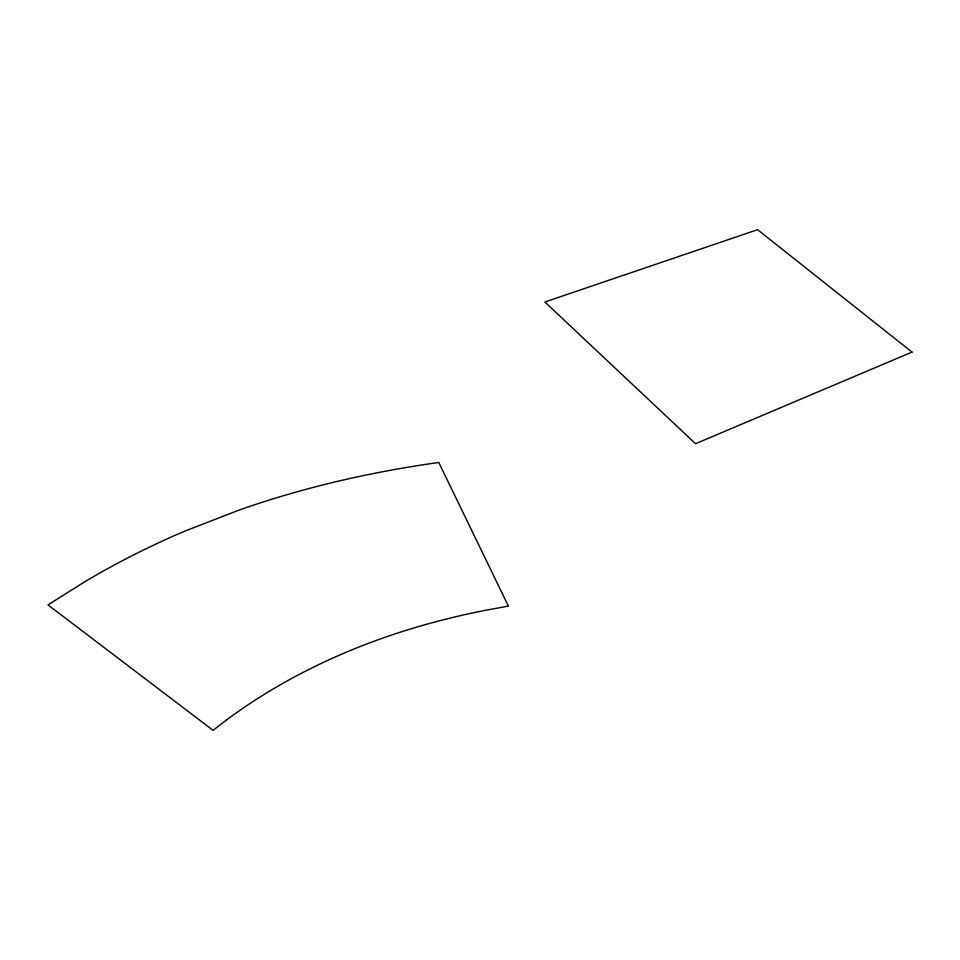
<?xml version="1.0" encoding="UTF-8"?>
<svg xmlns="http://www.w3.org/2000/svg" width="960" height="960" viewBox="0 0 960 960"><rect width="100%" height="100%" fill="white"/><g stroke="black" fill="none" stroke-linecap="round" stroke-linejoin="round"><path stroke-width="1.44" d="M226.212 720.228L213.048 730.32L48 604.896L85.824 581.112A1064.088 940.176 67.3 0 1 135.576 553.944A1156.56 997.62 69.6 0 1 184.836 531.12L238.572 510.252A1478.436 1181.772 74.1 0 1 291.744 493.296C339.936 479.508 389.148 469.404 438.792 462.48L508.38 606.108L485.484 610.296A1354.812 1027.56 71.9 0 0 435.24 621.912C360.456 641.808 288.456 673.92 226.212 720.228M912 352.092L695.544 443.712L544.884 302.004L757.572 229.68L912 352.092"/></g></svg>
